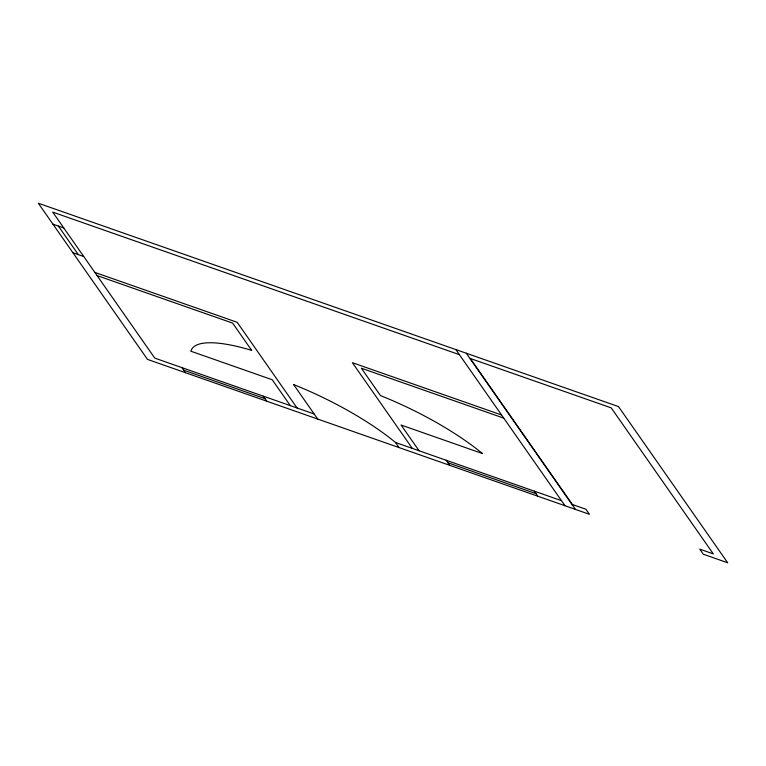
<?xml version="1.0" encoding="UTF-8"?>
<svg xmlns="http://www.w3.org/2000/svg" width="766" height="766" viewBox="0 0 766 766"><rect width="100%" height="100%" fill="white"/><g stroke="black" fill="none" stroke-linecap="round" stroke-linejoin="round"><path stroke-width="1.15" d="M459.303 354.629L52.691 212.105L154.77 358.115L314.184 413.994M52.95 224.17L63.789 227.971M72.923 252.742L83.762 256.543M94.86 272.409L237.173 322.295L297.084 408M501.462 414.942L352.379 362.682L412.29 448.378M97.081 275.588L232.615 323.099L251.669 350.34A120.032 31.272 26.4 0 0 190.897 351.23L272.217 379.735L290.314 405.626M503.683 418.112L361.37 368.226L380.52 395.62A120.032 31.272 26.4 0 1 482.389 453.52L401.068 425.015L419.069 450.762M395.505 442.499L561.382 500.638M183.658 370.16L264.979 398.665M447.947 462.798L536.047 493.677M466.322 353.26L575.505 509.428M455.856 349.593L565.04 505.761M534.275 491.14L537.828 496.215M446.176 460.261L449.728 465.335M399.057 447.574L395.495 442.48A120.032 31.272 26.4 0 0 293.617 384.58L317.737 419.069M263.207 396.118L266.75 401.202M181.877 367.613L185.429 372.697M58.369 226.075L78.343 254.638M618.507 406.593L38.3 203.22L147.484 359.388L589.437 514.312L585.885 509.237L572.336 504.478L470.257 358.469L611.211 407.866L713.309 553.895L699.751 549.145L703.303 554.22L727.7 562.78L618.507 406.593"/></g></svg>
